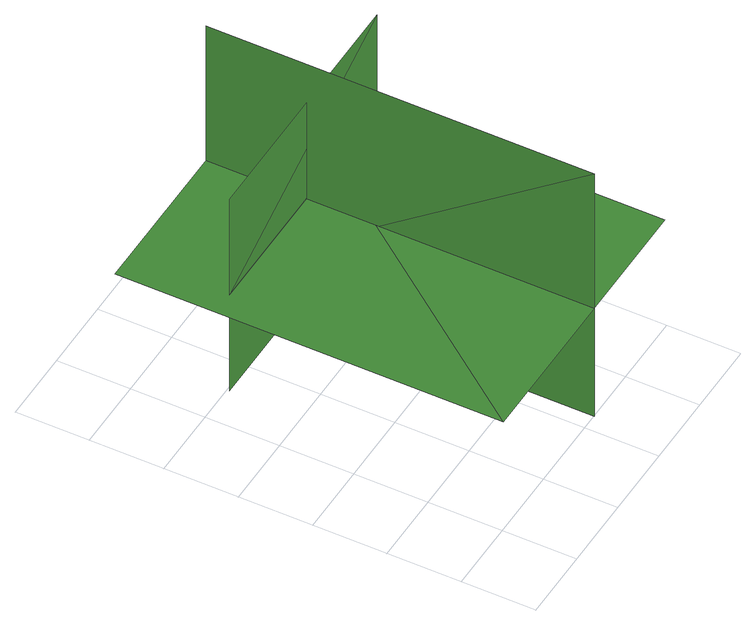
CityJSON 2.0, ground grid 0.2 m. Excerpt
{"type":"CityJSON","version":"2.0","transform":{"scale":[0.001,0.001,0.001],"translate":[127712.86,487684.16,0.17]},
"CityObjects":{
"tree1":{"type":"SolitaryVegetationObject","geometry":[{"type":"MultiSurface","lod":"1","boundaries":[[[0,1,2]],[[0,2,3]],[[4,5,6]],[[4,6,7]],[[8,9,10]],[[8,10,11]],[[8,12,13]],[[8,13,9]]]}]}
},
"vertices":[
[4,0,357],[791,0,357],[791,1044,357],[4,1044,357],[447,0,794],[447,0,6],[447,1044,6],[447,1044,794],[71,774,357],[791,774,357],[791,774,45],[71,774,45],[71,774,668],[791,774,668]
]}
